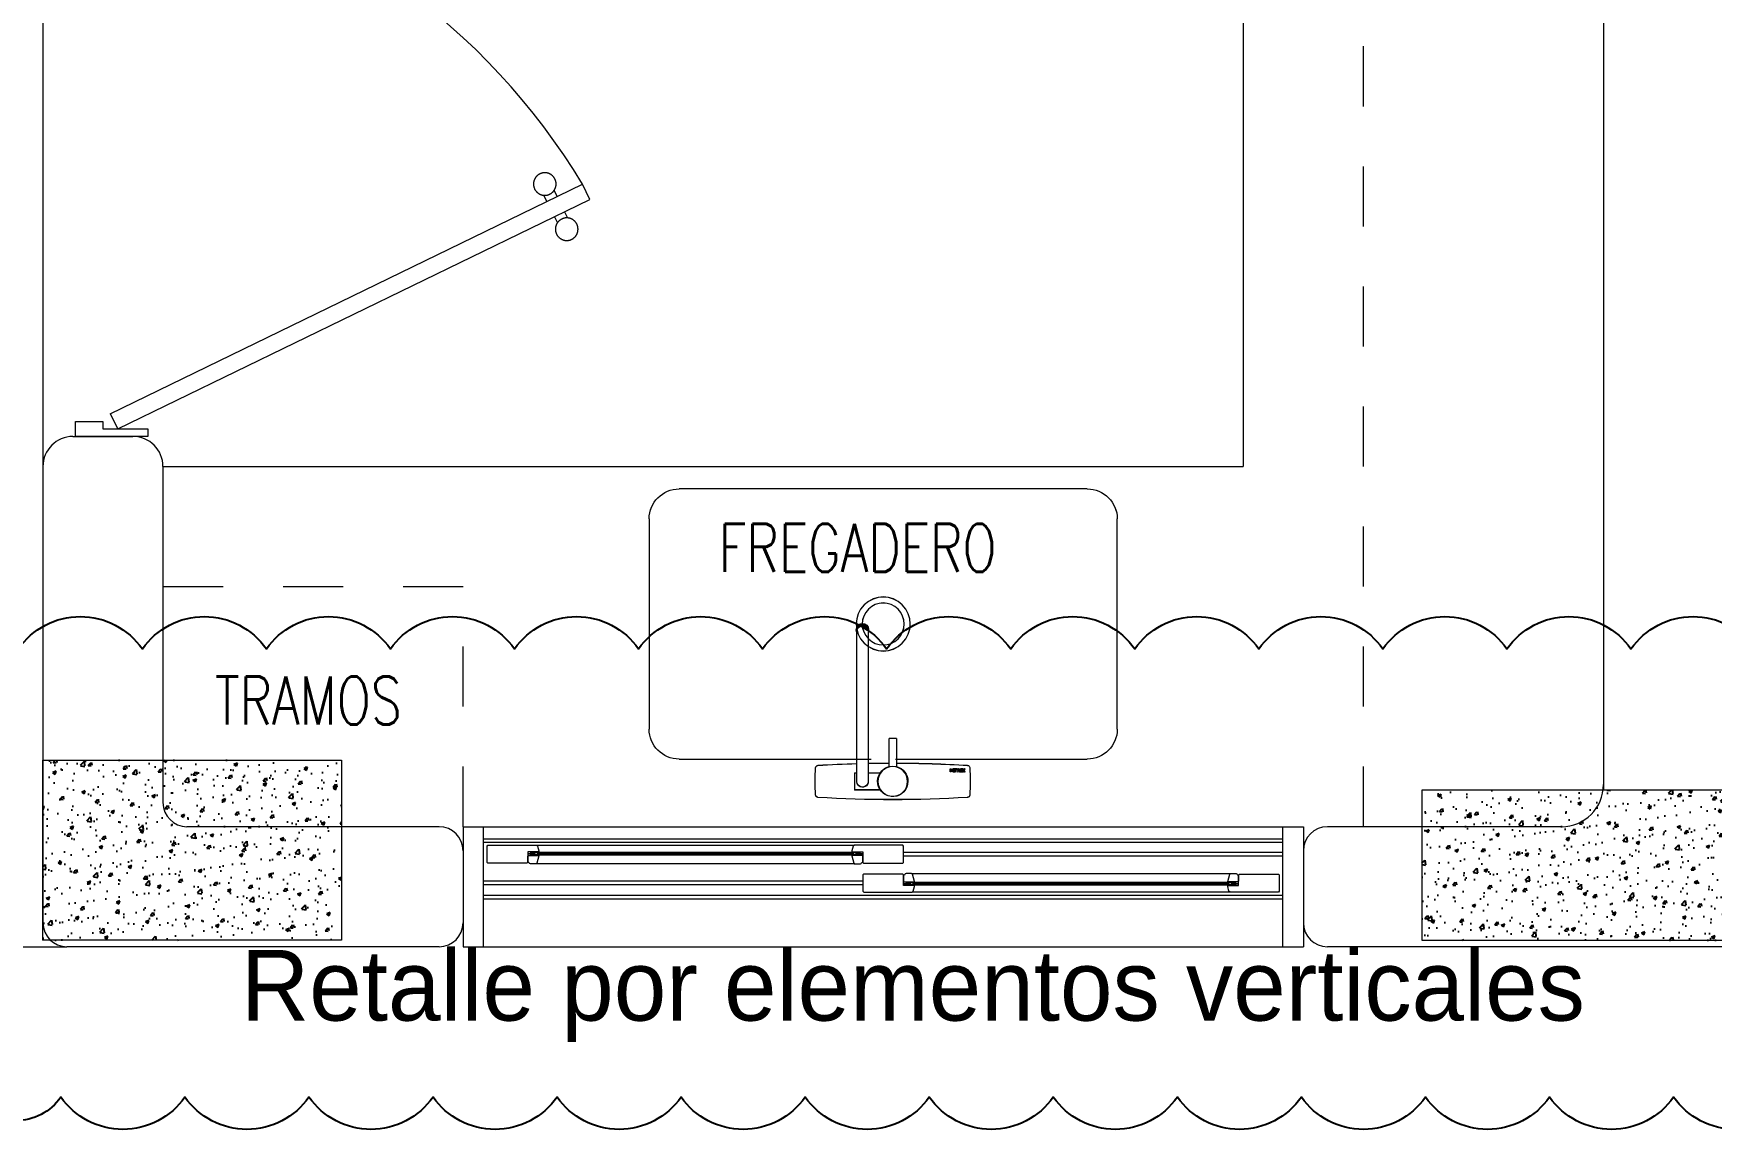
# Model space of a CAD drawing. Header units: metres. Extents: x -232 to 581, y 30 to 789.
# Drawn here: x 106.95 to 109.746, y 657.108 to 658.934 of the extents above; entities that cross this region are included whole.
import ezdxf

# ---------------------------------------------------------------- set-up
doc = ezdxf.new("R2010")
doc.units = ezdxf.units.M
doc.linetypes.add('DASHED', pattern=[0.75, 0.5, -0.25])
for name, color, linetype, lineweight in [('01a_Mobiliario', 250, 'Continuous', 0), ('A-DOOR', 35, 'Continuous', 5), ('A-WALL', 250, 'Continuous', 20), ('baños', 140, 'Continuous', 0), ('Columnas', 7, 'Continuous', 18), ('cristales', 131, 'Continuous', 0), ('MOB FIJOS', 251, 'Continuous', 0), ('PROYECCION', 9, 'DASHED', 0), ('textos', 7, 'Continuous', 0)]:
    doc.layers.add(name, color=color, linetype=linetype, lineweight=lineweight)
doc.layers.add('HATCH', color=8, linetype='Continuous')
doc.layers.add('PISO', color=7, linetype='Continuous', lineweight=5, true_color=0xe6e6e6)
doc.styles.add('Arch-Dim', font='romans.shx', dxfattribs={"width": 0.75})
doc.styles.get("Standard").update_dxf_attribs({"font": 'arial.ttf'})
pattern_1 = [(50, (109.59505, -7.243447), (0.058299094, -0.005100507), [0.006096, -0.067056]), (355, (109.59505, -7.24345), (-0.011277895, 0.06113819), [0.0048768, -0.053644987]), (100.451445, (109.59991, -7.24387), (0.0470212, 0.05603768), [0.005180803, -0.056988878]), (46.1842, (109.59505, -7.22719), (0.086745293, -0.013453545), [0.009144, -0.100584]), (96.63556, (109.60228, -7.22831), (0.07596932, 0.07917636), [0.00777121, -0.085483395]), (351.18415, (109.59505, -7.22719), (0.07596932, 0.07917636), [0.00731519, -0.080467114]), (21, (109.60318, -7.231255), (0.048516605, -0.032724863), [0.006096, -0.067056]), (326, (109.60318, -7.231255), (0.01977665, 0.05894015), [0.0048768, -0.0536448]), (71.451445, (109.607223, -7.23398), (0.068293254, 0.026215286), [0.005180803, -0.05698878]), (37.5, (109.595052, -7.243447), (0.000988353, 0.0270576124), [0, -0.05299456, 0, -0.0544576, 0, -0.053848]), (7.5, (109.595052, -7.243447), (0.021382292, 0.032057784), [0, -0.03104896, 0, -0.05177536, 0, -0.0205232]), (327.5, (109.576927, -7.243447), (0.0433889905, -0.001833198), [0, -0.02032, 0, -0.0633984, 0, -0.0841248]), (317.5, (109.5688, -7.243447), (0.047401338, 0.008136477), [0, -0.026416, 0, -0.04210304, 0, -0.0597408])]

# ---------------------------------------------------------------- blocks, each defined once
blk = doc.blocks.new('A$C531dc7ba')
at = {"layer": 'A-DOOR'}
for p, q in [((0, 0.2), (1.4, 0.2)), ((0, 0.2), (0, 0)), ((0.034, 0), (0.034, 0.2)), ((1.366, 0), (1.366, 0.2)), ((1.4, 0.2), (1.4, 0)), ((0.034, 0.18), (1.366, 0.18)), ((0.04, 0.1675), (0.0415, 0.169)), ((0.0415, 0.169), (0.1221, 0.169)), ((0.1221, 0.169), (0.124, 0.1675)), ((0.1221, 0.169), (0.6519, 0.169)), ((0.6519, 0.169), (0.65, 0.1675)), ((0.7325, 0.169), (0.6519, 0.169)), ((0.734, 0.1675), (0.7325, 0.169)), ((0.04, 0.1405), (0.04, 0.1675)), ((0.0415, 0.139), (0.04, 0.1405)), ((0.108, 0.1405), (0.1065, 0.139)), ((0.1255, 0.158), (0.108, 0.158)), ((0.108, 0.158), (0.108, 0.1405)), ((0.108, 0.155), (0.113, 0.155)), ((0.108, 0.155), (0.113, 0.155)), ((0.113, 0.157), (0.119, 0.153)), ((0.113, 0.153), (0.119, 0.157)), ((0.124, 0.1675), (0.126, 0.1595)), ((0.126, 0.1585), (0.1255, 0.158)), ((0.126, 0.1595), (0.126, 0.1585)), ((0.65, 0.1675), (0.648, 0.1595)), ((0.648, 0.1595), (0.648, 0.1585)), ((0.648, 0.1585), (0.6485, 0.158)), ((0.6485, 0.158), (0.666, 0.158)), ((0.661, 0.157), (0.655, 0.153)), ((0.661, 0.153), (0.655, 0.157)), ((0.666, 0.155), (0.661, 0.155)), ((0.666, 0.155), (0.661, 0.155)), ((0.666, 0.158), (0.666, 0.1405)), ((0.666, 0.1405), (0.6675, 0.139)), ((0.734, 0.1405), (0.7325, 0.139)), ((0.734, 0.1405), (0.734, 0.1675)), ((0.1065, 0.139), (0.0415, 0.139)), ((0.6528, 0.138), (0.1212, 0.138)), ((0.6675, 0.121), (0.666, 0.1195)), ((0.666, 0.1195), (0.666, 0.0925)), ((0.6675, 0.139), (0.7325, 0.139)), ((0.7325, 0.121), (0.6675, 0.121)), ((0.734, 0.1195), (0.7325, 0.121)), ((0.734, 0.102), (0.734, 0.1195)), ((0.7472, 0.122), (1.2788, 0.122)), ((1.292, 0.1195), (1.2935, 0.121)), ((1.292, 0.102), (1.292, 0.1195)), ((1.2935, 0.121), (1.3585, 0.121)), ((1.3585, 0.121), (1.36, 0.1195)), ((1.36, 0.1195), (1.36, 0.0925)), ((0.666, 0.0925), (0.6675, 0.091)), ((0.6675, 0.091), (0.7481, 0.091)), ((0.734, 0.105), (0.739, 0.105)), ((0.734, 0.105), (0.739, 0.105)), ((0.7515, 0.102), (0.734, 0.102)), ((0.739, 0.103), (0.745, 0.107)), ((0.739, 0.107), (0.745, 0.103)), ((0.7481, 0.091), (0.75, 0.0925)), ((1.2779, 0.091), (0.7481, 0.091)), ((0.75, 0.0925), (0.752, 0.1005)), ((0.752, 0.1015), (0.7515, 0.102)), ((0.752, 0.1005), (0.752, 0.1015)), ((1.274, 0.1015), (1.2745, 0.102)), ((1.274, 0.1005), (1.274, 0.1015)), ((1.276, 0.0925), (1.274, 0.1005)), ((1.2745, 0.102), (1.292, 0.102)), ((1.2779, 0.091), (1.276, 0.0925)), ((1.3585, 0.091), (1.2779, 0.091)), ((1.287, 0.103), (1.281, 0.107)), ((1.287, 0.107), (1.281, 0.103)), ((1.292, 0.105), (1.287, 0.105)), ((1.292, 0.105), (1.287, 0.105)), ((1.36, 0.0925), (1.3585, 0.091)), ((0.034, 0.08), (1.366, 0.08)), ((0, 0), (1.4, 0))]:
    blk.add_line(p, q, dxfattribs=at)
at = {"layer": 'A-DOOR', "color": 8}
for p, q in [((0.034, 0.174), (1.366, 0.174)), ((1.366, 0.157), (0.734, 0.157)), ((1.366, 0.151), (0.734, 0.151)), ((0.666, 0.109), (0.034, 0.109)), ((0.666, 0.103), (0.034, 0.103)), ((0.034, 0.086), (1.366, 0.086))]:
    blk.add_line(p, q, dxfattribs=at)
at = {"layer": 'A-DOOR'}
for points in [[(0.108, 0.155), (0.113, 0.155), (0.113, 0.155), (0.108, 0.155)], [(0.113, 0.157), (0.119, 0.157), (0.119, 0.153), (0.113, 0.153)], [(0.113, 0.157), (0.661, 0.157), (0.661, 0.153), (0.113, 0.153)], [(0.1255, 0.158), (0.1135, 0.158), (0.1135, 0.157), (0.1255, 0.157)], [(0.1255, 0.153), (0.1135, 0.153), (0.1135, 0.152), (0.1255, 0.152)], [(0.119, 0.157), (0.124, 0.157), (0.124, 0.153), (0.119, 0.153)], [(0.6485, 0.158), (0.6605, 0.158), (0.6605, 0.157), (0.6485, 0.157)], [(0.6485, 0.153), (0.6605, 0.153), (0.6605, 0.152), (0.6485, 0.152)], [(0.655, 0.157), (0.65, 0.157), (0.65, 0.153), (0.655, 0.153)], [(0.661, 0.157), (0.655, 0.157), (0.655, 0.153), (0.661, 0.153)], [(0.666, 0.155), (0.661, 0.155), (0.661, 0.155), (0.666, 0.155)], [(0.734, 0.105), (0.739, 0.105), (0.739, 0.105), (0.734, 0.105)], [(1.287, 0.103), (0.739, 0.103), (0.739, 0.107), (1.287, 0.107)], [(0.739, 0.103), (0.745, 0.103), (0.745, 0.107), (0.739, 0.107)], [(0.7515, 0.107), (0.7395, 0.107), (0.7395, 0.108), (0.7515, 0.108)], [(0.7515, 0.102), (0.7395, 0.102), (0.7395, 0.103), (0.7515, 0.103)], [(0.745, 0.103), (0.75, 0.103), (0.75, 0.107), (0.745, 0.107)], [(1.2745, 0.107), (1.2865, 0.107), (1.2865, 0.108), (1.2745, 0.108)], [(1.2745, 0.102), (1.2865, 0.102), (1.2865, 0.103), (1.2745, 0.103)], [(1.281, 0.103), (1.276, 0.103), (1.276, 0.107), (1.281, 0.107)], [(1.287, 0.103), (1.281, 0.103), (1.281, 0.107), (1.287, 0.107)], [(1.292, 0.105), (1.287, 0.105), (1.287, 0.105), (1.292, 0.105)]]:
    blk.add_lwpolyline(points, close=True, dxfattribs=at)
for points in [[(0.1101, 0.1395, 0.341999), (0.1082, 0.141), (0.108, 0.1413), (0.108, 0.151), (0.109, 0.152), (0.126, 0.152), (0.126, 0.1515), (0.1227, 0.1391, -0.339454), (0.1212, 0.138), (0.1121, 0.138, -0.341999)], [(0.6639, 0.1395, -0.341999), (0.6658, 0.141), (0.666, 0.1413), (0.666, 0.151), (0.665, 0.152), (0.648, 0.152), (0.648, 0.1515), (0.6513, 0.1391, 0.339454), (0.6528, 0.138), (0.6619, 0.138, 0.341999)], [(0.7361, 0.1205, -0.341999), (0.7342, 0.119), (0.734, 0.1187), (0.734, 0.109), (0.735, 0.108), (0.752, 0.108), (0.752, 0.1085), (0.7487, 0.1209, 0.339454), (0.7472, 0.122), (0.7381, 0.122, 0.341999)], [(1.2899, 0.1205, 0.341999), (1.2918, 0.119), (1.292, 0.1187), (1.292, 0.109), (1.291, 0.108), (1.274, 0.108), (1.274, 0.1085), (1.2773, 0.1209, -0.339454), (1.2788, 0.122), (1.2879, 0.122, -0.341999)]]:
    blk.add_lwpolyline(points, format="xyb", close=True, dxfattribs=at)
at = {"layer": 'A-DOOR', "color": 7}
for points in [[(0.113, 0.153), (0.661, 0.153), (0.661, 0.157), (0.113, 0.157)], [(1.287, 0.107), (0.739, 0.107), (0.739, 0.103), (1.287, 0.103)]]:
    blk.add_lwpolyline(points, close=True, dxfattribs=at)
at = {"layer": 'cristales', "const_width": 0.004}
for points in [[(0.124, 0.155), (0.65, 0.155)], [(1.276, 0.105), (0.75, 0.105)]]:
    blk.add_lwpolyline(points, dxfattribs=at)
blk = doc.blocks.new('puerta 1.00')
at = {"layer": 'A-DOOR'}
for p, q in [((-0.15, -0.0125), (-0.9369, -0.3949)), ((-0.1376, -0.038), (-0.15, -0.0125)), ((-0.1376, -0.038), (-0.9245, -0.4204)), ((-0.8777, -0.3661), (-0.8826, -0.3559)), ((-0.8946, -0.3743), (-0.8996, -0.3641)), ((-0.9369, -0.3949), (-0.9245, -0.4204)), ((-0.8822, -0.3998), (-0.8772, -0.4101)), ((-0.8653, -0.3916), (-0.8603, -0.4018))]:
    blk.add_line(p, q, dxfattribs=at)
for points in [[(-0.08, 0), (-0.08, -0.025), (-0.125, -0.025), (-0.125, -0.0125), (-0.2, -0.0125), (-0.2, 0), (-0.08, 0)], [(-0.08, -0.95), (-0.08, -0.925), (-0.125, -0.925), (-0.125, -0.9375), (-0.2, -0.9375), (-0.2, -0.95), (-0.08, -0.95)]]:
    blk.add_lwpolyline(points, dxfattribs=at)
blk.add_arc((0.0366, 0.1602), 1.1229, 211.1336, 257.8343, dxfattribs=at)
for points in [[(-0.8982, -0.3642), (-0.9033, -0.3642), (-0.912, -0.3591), (-0.917, -0.3504), (-0.917, -0.3403), (-0.912, -0.3316), (-0.9033, -0.3265), (-0.8932, -0.3265), (-0.8844, -0.3316), (-0.8794, -0.3403), (-0.8794, -0.3504), (-0.8844, -0.3591), (-0.8932, -0.3642), (-0.8982, -0.3642)], [(-0.8617, -0.4394), (-0.8667, -0.4394), (-0.8754, -0.4344), (-0.8805, -0.4256), (-0.8805, -0.4156), (-0.8754, -0.4068), (-0.8667, -0.4018), (-0.8566, -0.4018), (-0.8479, -0.4068), (-0.8428, -0.4156), (-0.8428, -0.4257), (-0.8479, -0.4344), (-0.8566, -0.4394), (-0.8617, -0.4394)]]:
    blk.add_open_spline(points, degree=2, dxfattribs=at)
blk = doc.blocks.new('SE3')
at = {"layer": 'MOB FIJOS'}
for p, q in [((115.4, 359.7), (115.4, 371.2)), ((132.6, 371.2), (115.4, 371.2)), ((116.8, 365.4), (116.8, 264.8)), ((124.5, 264.8), (124.5, 365.4)), ((115.4, 359.7), (116.8, 359.7)), ((124.5, 359.7), (132.6, 359.7)), ((138.5, 355.7), (138.5, 336.6)), ((143.5, 336.6), (143.5, 355.7)), ((180, 358.9), (179.6, 358.9)), ((179.6, 358.9), (179.6, 357)), ((179.6, 357), (180, 357)), ((180, 358.1), (180, 358.9)), ((180.7, 358.1), (180, 358.1)), ((180, 357), (180, 357.8)), ((180, 357.8), (180.7, 357.8)), ((181.1, 358.9), (180.7, 358.9)), ((180.7, 358.9), (180.7, 358.1)), ((180.7, 357.8), (180.7, 357)), ((180.7, 357), (181.1, 357)), ((181.1, 357), (181.1, 358.9)), ((181.5, 358.9), (182.8, 358.9)), ((181.5, 357), (181.5, 358.9)), ((182.9, 357), (181.5, 357)), ((181.8, 358.6), (181.8, 358.2)), ((182.8, 358.6), (181.8, 358.6)), ((181.8, 358.2), (182.8, 358.2)), ((181.8, 357.8), (181.8, 357.3)), ((182.8, 357.8), (181.8, 357.8)), ((181.8, 357.3), (182.9, 357.3)), ((182.8, 358.9), (182.8, 358.6)), ((182.8, 358.2), (182.8, 357.8)), ((182.9, 357.3), (182.9, 357)), ((183.2, 358.9), (183.6, 358.9)), ((183.2, 357), (183.2, 358.9)), ((184.5, 357), (183.2, 357)), ((183.6, 358.9), (183.6, 357.3)), ((183.6, 357.3), (184.5, 357.3)), ((184.5, 357.3), (184.5, 357)), ((184.6, 358.9), (185, 358.9)), ((185.2, 357), (184.6, 358.9)), ((185, 358.9), (185.4, 357.5)), ((185.6, 357), (185.2, 357)), ((185.4, 357.5), (185.9, 358.9)), ((186.3, 358.9), (185.6, 357)), ((185.9, 358.9), (186.3, 358.9)), ((186.5, 358.9), (187.8, 358.9)), ((186.5, 357), (186.5, 358.9)), ((187.8, 357), (186.5, 357)), ((186.8, 358.6), (186.8, 358.2)), ((187.8, 358.6), (186.8, 358.6)), ((186.8, 358.2), (187.7, 358.2)), ((186.8, 357.8), (186.8, 357.3)), ((187.7, 357.8), (186.8, 357.8)), ((186.8, 357.3), (187.8, 357.3)), ((187.7, 358.2), (187.7, 357.8)), ((187.8, 358.9), (187.8, 358.6)), ((187.8, 357.3), (187.8, 357)), ((188, 358.9), (188.5, 358.9)), ((188.6, 358), (188, 358.9)), ((188, 357), (188.6, 358)), ((188.4, 357), (188, 357)), ((188.8, 357.7), (188.4, 357)), ((188.5, 358.9), (188.8, 358.3)), ((188.8, 358.3), (189.2, 358.9)), ((189.2, 357), (188.8, 357.7)), ((189.6, 358.9), (189, 358)), ((189, 358), (189.7, 357)), ((189.2, 358.9), (189.6, 358.9)), ((189.7, 357), (189.2, 357)), ((143.5, 336.6), (138.5, 336.6)), ((116.5, 264.1), (116.5, 263.5)), ((116.8, 264.8), (116.8, 264.1)), ((124.5, 264.1), (124.5, 264.8)), ((124.8, 263.5), (124.8, 264.1))]:
    blk.add_line(p, q, dxfattribs=at)
blk.add_circle((141, 365.4), 10, dxfattribs=at)
for centre, radius, start, end in [((200.7, 365.4), 111.9, 175.2133, 184.7867), ((90.8, 374.6), 1.52, 93.4481, 175.2133), ((141, -458.7), 836.4, 86.5519, 93.4481), ((141, 365.4), 10.2, 0, 255.8182), ((191.2, 374.6), 1.52, 4.7867, 86.5519), ((81.2, 365.4), 111.9, 355.2133, 4.7867), ((120.7, 365.4), 3.91, 0, 192.0524), ((120.7, 365.4), 3.81, 0, 180), ((120.7, 365.4), 3.91, 347.9113, 0), ((141, 365.4), 10.2, 284.1818, 0), ((90.8, 356.2), 1.52, 184.7867, 266.5519), ((141, 1189.5), 836.4, 266.5519, 268.3467), ((141, 1189.5), 836.4, 268.8689, 269.8295), ((141, 1189.5), 836.4, 270.1705, 273.4481), ((191.2, 356.2), 1.52, 273.4481, 355.2133)]:
    blk.add_arc(centre, radius, start, end, dxfattribs=at)
for centre, major_axis, start_param, end_param in [((120.7, 264.1), (4.12, 0), 2.748282, 6.283185), ((120.7, 263.5), (4.12, 0), 3.141593, 6.283185), ((120.7, 264.8), (-3.81, 0), 0, 3.141593), ((120.7, 264.1), (3.81, 0), 3.141593, 6.283185), ((120.7, 264.1), (4.12, 0), 0, 0.393311)]:
    blk.add_ellipse(centre, major_axis=major_axis, ratio=0.996195, start_param=start_param, end_param=end_param, dxfattribs=at)
blk = doc.blocks.new('A$Cc7ce667a')
at = {"layer": 'MOB FIJOS'}
for p, q in [((0.05, 0.5176), (0.73, 0.5176)), ((0, 0.1176), (0, 0.4676)), ((0.78, 0.4676), (0.78, 0.1176)), ((0.3697, 0.0676), (0.05, 0.0676)), ((0.73, 0.0676), (0.4103, 0.0676))]:
    blk.add_line(p, q, dxfattribs=at)
for centre, start, end in [((0.05, 0.4676), 90, 180), ((0.73, 0.4676), 0, 90), ((0.05, 0.1176), 180, 270), ((0.73, 0.1176), 270, 0)]:
    blk.add_arc(centre, 0.05, start, end, dxfattribs=at)
at = {"layer": 'MOB FIJOS', "ltscale": 0.01}
for major_axis in [(-0.0318, 0.0318), (-0.0247, 0.0247)]:
    blk.add_ellipse((0.39, 0.2926), major_axis=major_axis, ratio=1, start_param=2.356194489560823, end_param=8.639379796740409, dxfattribs=at)
at = {"layer": 'MOB FIJOS', "xscale": 0.002480511886764446, "yscale": 0.002480511886764446, "zscale": 0.002480511886764446, "rotation": 180}
blk.add_blockref('SE3', (0.7239, 0.9368), dxfattribs=at)
blk = doc.blocks.new('27.11.2025 LN09 1ER NIVEL')
at = {"layer": '01a_Mobiliario', "color": 18, "true_color": 0x000000, "transparency": 33554684}
for p in [(185.7838, 93.0941), (183.9838, 92.0441)]:
    blk.add_line(p, (185.7838, 92.0441), dxfattribs=at)
at = {"layer": 'A-WALL', "color": 18, "true_color": 0x000000}
for p, q in [((186.3838, 95.3541), (186.3838, 91.5741)), ((183.8338, 92.0941), (183.9338, 92.0941)), ((183.7838, 92.0441), (183.7838, 91.2841)), ((183.9838, 92.0441), (183.9838, 91.4841)), ((186.3838, 91.5741), (186.3838, 91.5141)), ((184.4438, 91.4441), (184.0238, 91.4441)), ((186.3138, 91.4441), (185.9238, 91.4441)), ((184.4838, 91.4041), (184.4838, 91.2841)), ((185.8838, 91.4041), (185.8838, 91.2841)), ((184.4438, 91.2441), (183.8238, 91.2441)), ((187.6438, 91.2441), (185.9238, 91.2441))]:
    blk.add_line(p, q, dxfattribs=at)
for centre, radius, start, end in [((183.8338, 92.0441), 0.05, 90, 180), ((183.9338, 92.0441), 0.05, 0, 90), ((186.3138, 91.5141), 0.07, 270, 0), ((184.0238, 91.4841), 0.04, 180, 270), ((184.4438, 91.4041), 0.04, 0, 90), ((185.9238, 91.4041), 0.04, 90, 180), ((183.8238, 91.2841), 0.04, 180, 270), ((184.4438, 91.2841), 0.04, 270, 0), ((185.9238, 91.2841), 0.04, 180, 270)]:
    blk.add_arc(centre, radius, start, end, dxfattribs=at)
at = {"layer": 'PISO', "color": 18, "true_color": 0x000000}
for p, q in [((183.7838, 93.1141), (183.7838, 92.0241)), ((175.7438, 91.2441), (183.8238, 91.2441))]:
    blk.add_line(p, q, dxfattribs=at)
at = {"layer": 'PROYECCION', "color": 18, "linetype": 'DASHED', "ltscale": 0.1, "true_color": 0x000000}
for p, q in [((185.9838, 91.4441), (185.9838, 93.0941)), ((183.9838, 91.8441), (184.4838, 91.8441)), ((184.4838, 91.4441), (184.4838, 91.8441))]:
    blk.add_line(p, q, dxfattribs=at)
at = {"color": 18, "true_color": 0x000000}
blk.add_blockref('A$C531dc7ba', (184.4838, 91.2441), dxfattribs=at)
at = {"layer": 'A-DOOR', "color": 18, "true_color": 0x000000, "rotation": 180}
blk.add_blockref('puerta 1.00', (183.7583, 92.0941), dxfattribs=at)
at = {"layer": 'MOB FIJOS', "color": 18, "true_color": 0x000000, "xscale": -1}
blk.add_blockref('A$Cc7ce667a', (185.5738, 91.4891), dxfattribs=at)
at = {"layer": 'textos', "color": 18, "true_color": 0x000000, "char_height": 0.08, "width": 26.65337, "style": 'Arch-Dim'}
for s, insert, attachment_point in [('\\pxt5.9124,29;FREGADERO', (185.3725, 91.9486), 3), ('\\pxt5.9124,29;TRAMOS', (184.0703, 91.6143), 7)]:
    blk.add_mtext(s, dxfattribs=dict(at, insert=insert, attachment_point=attachment_point))
blk = doc.blocks.new('20.03.2026 LN 09 PRIMER NIVEL ARQ')
at = {"layer": 'HATCH'}
h = blk.add_hatch(dxfattribs=at)
h.set_pattern_fill('AR-CONC', color=1, scale=0.00032)
h.set_pattern_definition(pattern_1)
h.paths.add_polyline_path([(3.6613, -62.1822), (3.364, -62.1822), (3.164, -62.1822), (3.164, -62.4822), (3.6613, -62.4822), (3.6613, -62.2863), (3.6614, -62.2863)])
h = blk.add_hatch(dxfattribs=at)
h.set_pattern_fill('AR-CONC', color=1, scale=0.00032)
h.set_pattern_definition(pattern_1)
h.paths.add_polyline_path([(5.4617, -62.2322), (5.4617, -62.4822), (6.0617, -62.4822), (6.0617, -62.2322)])
at = {"layer": '01a_Mobiliario', "color": 1, "transparency": 33554684}
for p in [(5.164, -60.6432), (3.364, -61.6932)]:
    blk.add_line(p, (5.164, -61.6932), dxfattribs=at)
at = {"layer": 'A-WALL', "color": 1}
for p, q in [((5.764, -58.3832), (5.764, -62.2322)), ((3.214, -61.6432), (3.314, -61.6432)), ((3.164, -61.6932), (3.164, -62.4532)), ((3.364, -61.6932), (3.364, -62.1822)), ((3.824, -62.2932), (3.6615, -62.2928)), ((5.4617, -62.2932), (5.304, -62.2932)), ((3.864, -62.3332), (3.864, -62.4532)), ((5.264, -62.3332), (5.264, -62.4532)), ((3.824, -62.4932), (3.204, -62.4932)), ((6.924, -62.4932), (5.304, -62.4932))]:
    blk.add_line(p, q, dxfattribs=at)
for centre, radius, start, end in [((3.214, -61.6932), 0.05, 90, 180), ((3.314, -61.6932), 0.05, 0, 90), ((3.824, -62.3332), 0.04, 0, 90), ((5.304, -62.3332), 0.04, 90, 180), ((3.204, -62.4532), 0.04, 180, 270), ((3.824, -62.4532), 0.04, 270, 0), ((5.304, -62.4532), 0.04, 180, 270)]:
    blk.add_arc(centre, radius, start, end, dxfattribs=at)
at = {"layer": 'Columnas', "color": 1}
blk.add_lwpolyline([(3.6617, -62.4822), (3.164, -62.4822), (3.164, -62.1822), (3.364, -62.1822), (3.364, -62.1822), (3.6613, -62.1822), (3.6617, -62.4822)], dxfattribs=at)
blk.add_lwpolyline([(5.4617, -62.2322), (5.4617, -62.4822), (6.0617, -62.4822), (6.0617, -62.2322)], close=True, dxfattribs=at)
at = {"layer": 'PISO', "color": 1}
for p, q in [((3.164, -60.6232), (3.164, -61.7132)), ((-4.876, -62.4932), (3.204, -62.4932))]:
    blk.add_line(p, q, dxfattribs=at)
at = {"layer": 'PROYECCION', "color": 1, "linetype": 'DASHED', "ltscale": 0.1}
blk.add_line((5.364, -62.2932), (5.364, -60.6432), dxfattribs=at)
at = {"color": 1}
blk.add_blockref('A$C531dc7ba', (3.864, -62.4932), dxfattribs=at)
at = {"layer": 'A-DOOR', "color": 1, "rotation": 180}
blk.add_blockref('puerta 1.00', (3.1385, -61.6432), dxfattribs=at)
at = {"layer": 'MOB FIJOS', "color": 1, "xscale": -1}
blk.add_blockref('A$Cc7ce667a', (4.954, -62.2481), dxfattribs=at)
at = {"layer": 'baños', "color": 1, "linetype": 'Continuous'}
for tag, p in [('MODELNUMBER', (-12.0611, -62.0707)), ('MATERIAL', (-12.0611, -62.0709)), ('PRODUCT', (-12.0611, -62.0708)), ('TRADENAME', (-12.0611, -62.0708))]:
    blk.add_attdef(tag, p, '', height=0.0000254, rotation=359.9999, dxfattribs=at)
at = {"layer": 'textos', "color": 1, "insert": (4.7527, -61.7887), "char_height": 0.08, "width": 26.65337, "attachment_point": 3, "style": 'Arch-Dim'}
blk.add_mtext('\\pxt5.9124,29;FREGADERO', dxfattribs=at)

msp = doc.modelspace()

# ---------------------------------------------------------------- linework, layer by layer
at = {"color": 6}
for points in [[(106.9247, 657.9087, -0.520567), (107.1314, 657.9087, -0.520567), (107.3381, 657.9087, -0.520567), (107.5448, 657.9087, -0.520567), (107.7515, 657.9087, -0.520567), (107.9582, 657.9087, -0.520567), (108.1648, 657.9087, -0.520567), (108.3715, 657.9087, -0.520567), (108.5782, 657.9087, -0.520567), (108.7849, 657.9087, -0.520567), (108.9916, 657.9087, -0.520567), (109.1983, 657.9087, -0.520567), (109.405, 657.9087, -0.520567), (109.6117, 657.9087, -0.520567), (109.8184, 657.9087, -0.520567)], [(109.8894, 657.162, -0.520567), (109.6827, 657.162, -0.520567), (109.476, 657.162, -0.520567), (109.2693, 657.162, -0.520567), (109.0626, 657.162, -0.520567), (108.8559, 657.162, -0.520567), (108.6492, 657.162, -0.520567), (108.4425, 657.162, -0.520567), (108.2358, 657.162, -0.520567), (108.0291, 657.162, -0.520567), (107.8224, 657.162, -0.520567), (107.6157, 657.162, -0.520567), (107.409, 657.162, -0.520567), (107.2023, 657.162, -0.520567), (106.9956, 657.162, -0.520567), (106.8446, 657.162, -0.520567)]]:
    msp.add_lwpolyline(points, format="xyb", dxfattribs=at)

# ---------------------------------------------------------------- block references
at = {"color": 1}
for name, p in [('20.03.2026 LN 09 PRIMER NIVEL ARQ', (103.8018, 719.9057)), ('27.11.2025 LN09 1ER NIVEL', (-76.818, 566.1684))]:
    msp.add_blockref(name, p, dxfattribs=at)

# ---------------------------------------------------------------- texts
at = {"color": 6, "insert": (106.984, 657.4071), "char_height": 0.117677, "attachment_point": 1}
msp.add_mtext_dynamic_manual_height_columns('\\pxqc;{\\fCentury Gothic|b0|i0|c0|p34;Retalle por elementos verticales }', width=2.86267, gutter_width=0.0869, heights=[0.525], dxfattribs=at)

doc.saveas('drawing.dxf')
